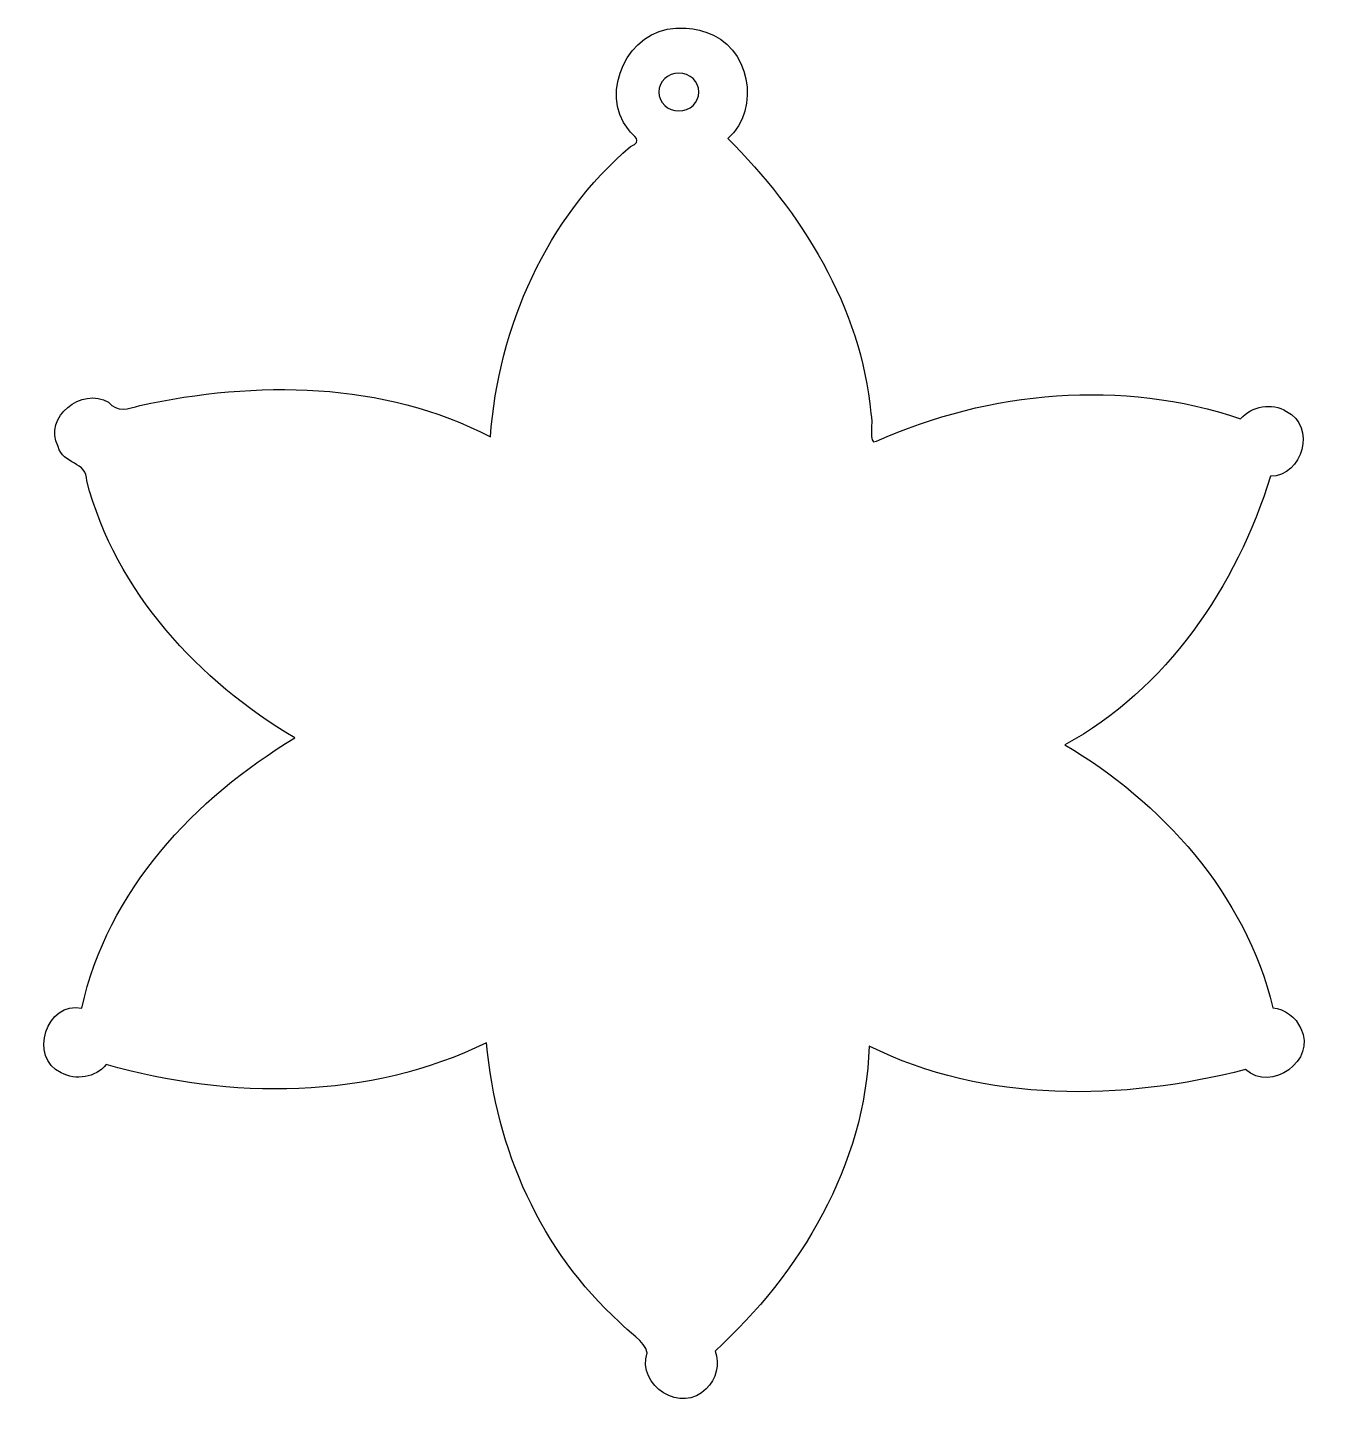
# Model space of a CAD drawing. Header units: centimetres. Extents: x -8.5 to 6.8, y -6.2 to 10.2.
import ezdxf

# ---------------------------------------------------------------- set-up
doc = ezdxf.new("R2010")
doc.units = ezdxf.units.CM
doc.header["$MEASUREMENT"] = 0
doc.layers.add('Layer 1', color=7, linetype='Continuous')

msp = doc.modelspace()

# ---------------------------------------------------------------- linework, layer by layer
at = {"layer": 'Layer 1', "color": 42}
for points, knots in [([(-0.75778, 10.23076), (-0.77283, 10.23021), (-0.78763, 10.22914), (-0.80262, 10.22782), (-0.80262, 10.22782), (-1.35742, 10.21726), (-1.71935, 9.46844), (-1.36385, 9.02959), (-1.36385, 9.02959), (-1.29299, 8.94607), (-1.19045, 8.89839), (-1.33637, 8.82939), (-1.33637, 8.82939), (-2.32756, 7.99049), (-2.90251, 6.69368), (-2.99548, 5.39366), (-2.99548, 5.39366), (-4.2569, 6.05796), (-5.77354, 6.06214), (-7.14253, 5.76756), (-7.14253, 5.76756), (-7.28433, 5.72257), (-7.40769, 5.6823), (-7.51283, 5.80436), (-7.51283, 5.80436), (-7.82885, 5.98987), (-8.28783, 5.63325), (-8.10878, 5.28032), (-8.10878, 5.28032), (-8.05922, 5.06725), (-7.7595, 5.10342), (-7.77175, 4.87551), (-7.77175, 4.87551), (-7.42288, 3.55575), (-6.44401, 2.50954), (-5.30984, 1.83429), (-5.30984, 1.83429), (-6.48992, 1.12273), (-7.52852, 0.02772), (-7.82961, -1.36297), (-7.82961, -1.36297), (-8.24354, -1.26454), (-8.46948, -1.95427), (-8.07262, -2.12548), (-8.07262, -2.12548), (-7.90243, -2.22225), (-7.66729, -2.18304), (-7.54032, -2.0298), (-7.54032, -2.0298), (-6.07225, -2.44644), (-4.4305, -2.45254), (-3.04033, -1.77072), (-3.04033, -1.77072), (-2.93493, -3.02313), (-2.39484, -4.24311), (-1.46656, -5.07691), (-1.46656, -5.07691), (-1.37429, -5.1983), (-1.16091, -5.29711), (-1.13966, -5.43903), (-1.13966, -5.43903), (-1.27532, -5.83051), (-0.72097, -6.16581), (-0.4439, -5.86445), (-0.4439, -5.86445), (-0.32433, -5.75554), (-0.27965, -5.56931), (-0.33831, -5.41842), (-0.33831, -5.41842), (0.6631, -4.50191), (1.44527, -3.22), (1.48425, -1.81047), (1.48425, -1.81047), (2.85805, -2.49267), (4.48228, -2.46058), (5.9394, -2.08868), (5.9394, -2.08868), (6.23763, -2.36348), (6.78676, -1.97932), (6.59032, -1.60291), (6.59032, -1.60291), (6.53498, -1.4673), (6.40044, -1.37478), (6.25908, -1.35708), (6.25908, -1.35708), (5.94441, -0.01346), (4.93259, 1.08746), (3.80007, 1.75185), (3.80007, 1.75185), (4.99603, 2.40227), (5.8328, 3.62289), (6.23305, 4.9285), (6.23305, 4.9285), (6.61288, 4.92694), (6.77907, 5.52458), (6.42254, 5.6969), (6.42254, 5.6969), (6.2508, 5.80188), (6.01086, 5.76176), (5.88011, 5.61005), (5.88011, 5.61005), (4.48393, 6.08504), (2.90517, 5.94275), (1.57105, 5.34361), (1.57105, 5.34361), (1.45858, 5.28867), (1.54675, 5.58404), (1.50451, 5.6704), (1.50451, 5.6704), (1.39585, 6.93013), (0.67267, 8.06701), (-0.18642, 8.92506), (-0.18642, 8.92506), (0.21692, 9.27465), (0.0665, 10.03245), (-0.44823, 10.1807), (-0.44823, 10.1807), (-0.54588, 10.21926), (-0.65241, 10.23462), (-0.75778, 10.23075), (-0.75778, 10.23075), (-0.75778, 10.23075), (-0.75778, 10.23076), (-0.75778, 10.23076)], [0, 0, 0, 0, 0.03125, 0.03125, 0.03125, 0.03125, 0.0625, 0.0625, 0.0625, 0.0625, 0.09375, 0.09375, 0.09375, 0.09375, 0.125, 0.125, 0.125, 0.125, 0.15625, 0.15625, 0.15625, 0.15625, 0.1875, 0.1875, 0.1875, 0.1875, 0.21875, 0.21875, 0.21875, 0.21875, 0.25, 0.25, 0.25, 0.25, 0.28125, 0.28125, 0.28125, 0.28125, 0.3125, 0.3125, 0.3125, 0.3125, 0.34375, 0.34375, 0.34375, 0.34375, 0.375, 0.375, 0.375, 0.375, 0.40625, 0.40625, 0.40625, 0.40625, 0.4375, 0.4375, 0.4375, 0.4375, 0.46875, 0.46875, 0.46875, 0.46875, 0.5, 0.5, 0.5, 0.5, 0.53125, 0.53125, 0.53125, 0.53125, 0.5625, 0.5625, 0.5625, 0.5625, 0.59375, 0.59375, 0.59375, 0.59375, 0.625, 0.625, 0.625, 0.625, 0.65625, 0.65625, 0.65625, 0.65625, 0.6875, 0.6875, 0.6875, 0.6875, 0.71875, 0.71875, 0.71875, 0.71875, 0.75, 0.75, 0.75, 0.75, 0.78125, 0.78125, 0.78125, 0.78125, 0.8125, 0.8125, 0.8125, 0.8125, 0.84375, 0.84375, 0.84375, 0.84375, 0.875, 0.875, 0.875, 0.875, 0.90625, 0.90625, 0.90625, 0.90625, 0.9375, 0.9375, 0.9375, 0.9375, 1, 1, 1, 1]), ([(-0.76646, 9.69788), (-0.63565, 9.69788), (-0.52924, 9.59774), (-0.52924, 9.47413), (-0.52924, 9.47413), (-0.52924, 9.35052), (-0.63565, 9.25038), (-0.76646, 9.25038), (-0.76646, 9.25038), (-0.89727, 9.25038), (-1.00224, 9.35052), (-1.00224, 9.47413), (-1.00224, 9.47413), (-1.00224, 9.59774), (-0.89728, 9.69788), (-0.76646, 9.69788)], [0, 0, 0, 0, 0.2, 0.2, 0.2, 0.2, 0.4, 0.4, 0.4, 0.4, 0.6, 0.6, 0.6, 0.6, 1, 1, 1, 1])]:
    msp.add_open_spline(points, degree=3, knots=knots, dxfattribs=at)

doc.saveas('drawing.dxf')
